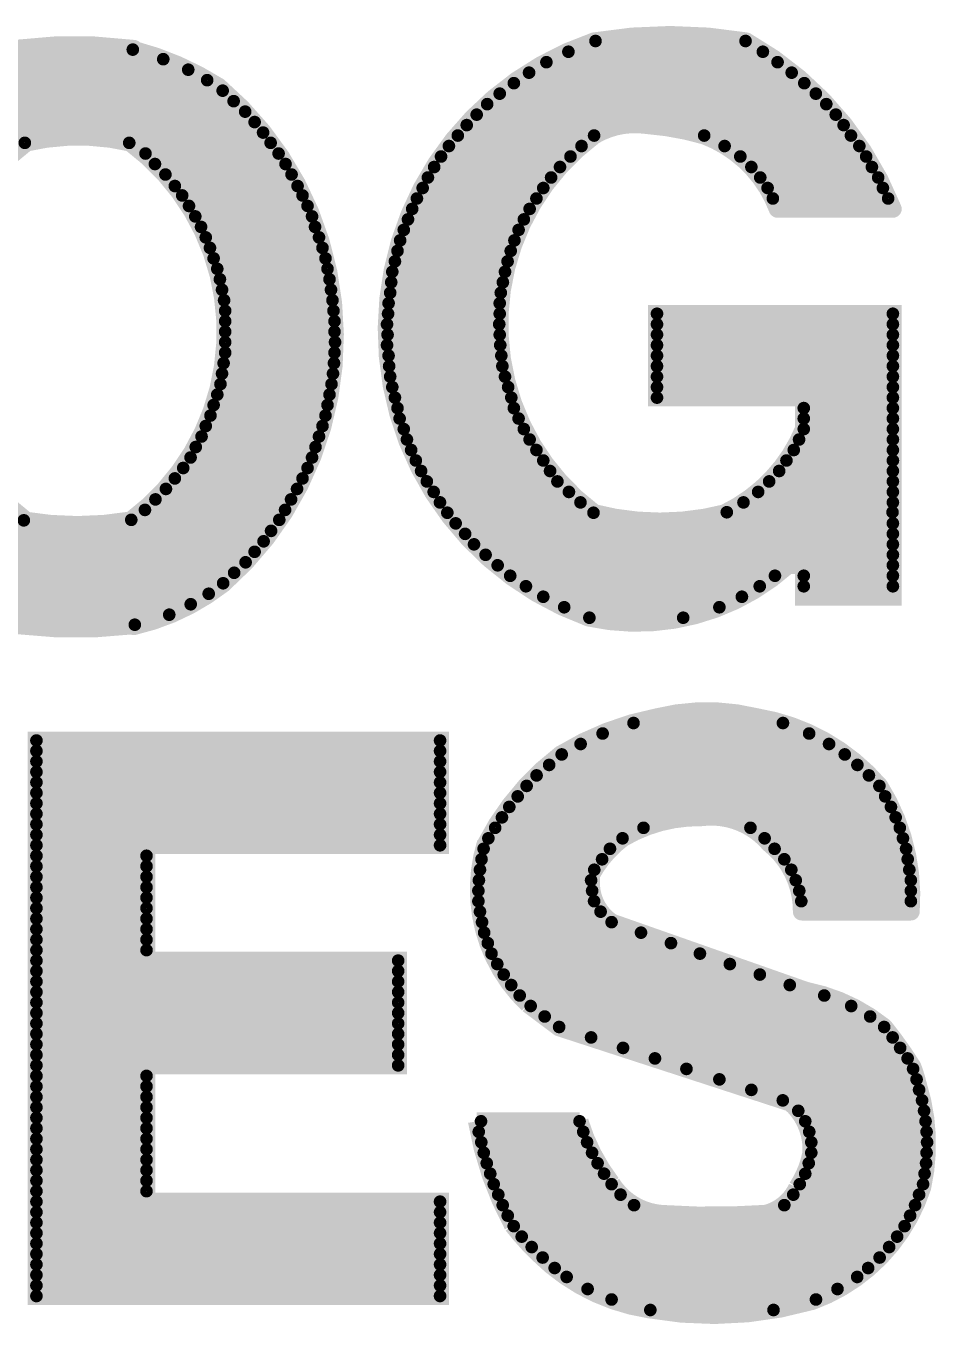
# Model space of a CAD drawing. Extents: x -3908 to 11948, y -2965 to 7442.
# Drawn here: x 3831.5 to 4011.1, y 4859.8 to 5116 of the extents above; entities that cross this region are included whole.
import ezdxf

# ---------------------------------------------------------------- set-up
doc = ezdxf.new("R2010")
doc.units = 0
doc.header["$MEASUREMENT"] = 0
doc.layers.get('0').update_dxf_attribs({"linetype": 'CONTINUOUS'})
doc.layers.add('2D_LINE_26', color=7, linetype='CONTINUOUS')

# ---------------------------------------------------------------- blocks, each defined once
blk = doc.blocks.new('SMOOTH_2$5')
at = {"const_width": 1.25}
blk.add_lwpolyline([(-0.62, 0, 1), (0.62, 0, 1)], format="xyb", close=True, dxfattribs=at)
blk = doc.blocks.new('SMOOTH_3$5')
at = {"const_width": 1.75}
blk.add_lwpolyline([(-0.87, 0, 1), (0.87, 0, 1)], format="xyb", close=True, dxfattribs=at)
blk = doc.blocks.new('DRAWING_89')
at = {"layer": '2D_LINE_26', "const_width": 3.5}
for points in [[(-58.88, 92.95, -0.084412), (-28.89, 92.95)], [(-173.15, 91.47, -0.064667), (-149.7, 91.47)], [(-149.7, -22.5, 0.110401), (-132.07, -14.12, 0.458892), (-132.95, 83.99, 0.078263), (-149.7, 91.27)], [(-59.92, -20.82, -0.710663), (-58.88, 92.95)], [(-28.89, 92.95, -0.172281), (0.07, 59.86), (-22.68, 59.86, 0.215294), (-37.16, 74.34, 0.051533), (-48.54, 76.4, 0.170933), (-58.88, 74.34)], [(-170.98, 72.86, 0.501309), (-170.98, -1.61)], [(-171.1, 72.9, -0.117031), (-150.2, 72.9)], [(-150.29, 72.86, -0.501309), (-150.29, -1.61)], [(-58.88, 74.34, 0.501309), (-58.88, -0.13)], [(-33.03, -0.13, 0.184888), (-17.51, 16.42), (-17.51, 22.62), (-46.47, 22.62), (-46.47, 39.17), (0.07, 39.17), (0.07, -16.68), (-17.51, -16.68), (-17.51, -10.47), (-20.62, -10.47, -0.24054), (-59.92, -20.82)], [(-171.4, -1.6, 0.085291), (-150.3, -1.6)], [(-59.1, -0.1, 0.129877), (-32.7, -0.1)], [(-173.04, -22.29, 0.060725), (-149.21, -22.29)], [(3.62, -78.83, 0.161069), (-2.59, -54.01, 0.176327), (-26.79, -40.43, 0.122785), (-46.44, -40.43, 0.090567), (-65.47, -47.8, 0.113494), (-80.37, -65.7)], [(-17.91, -78.83, 0.229949), (-24.31, -65.39, 0.255362), (-37.75, -60.22, 0.139206), (-53.27, -64.35, 0.105545), (-59.47, -71.59), (-59.47, -73.66, 0.236851), (-55.35, -80.97), (-17.08, -94.42, -0.121899), (-1.65, -101.59, -0.03099), (3.96, -109.47, -0.030553), (5, -112.87, -0.13254), (5.89, -133.23, -0.230868), (-15.84, -155.69, -0.115262), (-48.1, -157.33, -0.160622), (-70.11, -146.11, -0.03361), (-74.94, -140.69, -0.082654), (-82.02, -120.21), (-61.74, -120.18, 0.090567), (-55.43, -132.46, 0.238695), (-45.5, -138.46, 0.034484), (-25.02, -138.44, 0.227194), (-18.82, -133.27, 0.102017), (-16.03, -126.41, 0.228571), (-20.1, -116.56), (-65.78, -101.68), (-71.93, -97.07, -0.284857), (-80.26, -65.24)]]:
    blk.add_lwpolyline(points, format="xyb", dxfattribs=at)
at = {"layer": '2D_LINE_26'}
for points, const_width in [([(-149.9, 91.3), (-173.7, 91.3)], 2.5), ([(-58.6, 93), (-29, 93)], 2.5), ([(-180.83, 89.41), (-143.89, 89.41)], 2.5), ([(-68.29, 88.82), (-22.68, 88.82)], 2.5), ([(-63.95, 90.88), (-25.58, 90.88)], 2.5), ([(-185.75, 87.34), (-138.96, 87.34)], 2.5), ([(-71.71, 86.75), (-19.89, 86.75)], 2.5), ([(-189.69, 85.27), (-135.22, 85.27)], 2.5), ([(-74.71, 84.68), (-17.41, 84.68)], 2.5), ([(-194.32, 81.13), (-130, 81.13)], 2.5), ([(-192.15, 83.2), (-132.17, 83.2)], 2.5), ([(-77.5, 82.61), (-15.13, 82.61)], 2.5), ([(-196.19, 79.06), (-127.73, 79.06)], 2.5), ([(-82.05, 78.47), (-11.2, 78.47)], 2.5), ([(-79.98, 80.54), (-13.07, 80.54)], 2.5), ([(-197.77, 77), (-125.86, 77)], 2.5), ([(-84.01, 76.4), (-9.65, 76.4)], 2.5), ([(-199.34, 74.93), (-124.19, 74.93)], 2.5), ([(-85.77, 74.34), (-58.88, 74.34)], 2.5), ([(-37.16, 74.34), (-8.2, 74.34)], 2.5), ([(-200.82, 72.9), (-171.2, 72.9)], 2.5), ([(-122.7, 72.9), (-150.6, 72.9)], 2.5), ([(-147.39, 70.79), (-121.13, 70.79)], 2.5), ([(-87.53, 72.27), (-61.36, 72.27)], 2.5), ([(-33.13, 72.27), (-6.55, 72.27)], 2.5), ([(-145.53, 68.72), (-119.76, 68.72)], 2.5), ([(-90.43, 68.13), (-65.61, 68.13)], 2.5), ([(-89.08, 70.2), (-63.54, 70.2)], 2.5), ([(-30.03, 70.2), (-5.2, 70.2)], 2.5), ([(-27.85, 68.13), (-4.07, 68.13)], 2.5), ([(-143.46, 66.65), (-118.57, 66.65)], 2.5), ([(-91.67, 66.06), (-67.36, 66.06)], 2.5), ([(-26.1, 66.06), (-2.83, 66.06)], 2.5), ([(-141.6, 64.38), (-117.39, 64.38)], 2.5), ([(-92.7, 63.99), (-68.91, 63.99)], 2.5), ([(-24.65, 63.99), (-1.9, 63.99)], 2.5), ([(-140.15, 62.52), (-116.41, 62.52)], 2.5), ([(-138.81, 60.45), (-115.42, 60.45)], 2.5), ([(-93.84, 61.92), (-70.26, 61.92)], 2.5), ([(-23.61, 61.92), (-0.86, 61.92)], 2.5), ([(-21.65, 59.86), (0.07, 59.86)], 3.5), ([(-137.57, 58.38), (-114.53, 58.38)], 2.5), ([(-95.6, 57.79), (-72.74, 57.79)], 2.5), ([(-94.77, 59.86), (-71.6, 59.86)], 2.5), ([(-136.43, 56.31), (-113.94, 56.31)], 2.5), ([(-96.43, 55.72), (-73.78, 55.72)], 2.5), ([(-135.5, 54.24), (-113.16, 54.24)], 2.5), ([(-97.15, 53.65), (-74.6, 53.65)], 2.5), ([(-134.67, 52.17), (-112.47, 52.17)], 2.5), ([(-133.95, 50.1), (-111.88, 50.1)], 2.5), ([(-97.67, 51.58), (-75.33, 51.58)], 2.5), ([(-133.23, 48.04), (-111.48, 48.04)], 2.5), ([(-98.7, 47.45), (-76.46, 47.45)], 2.5), ([(-98.18, 49.51), (-75.95, 49.51)], 2.5), ([(-132.71, 45.97), (-111.09, 45.97)], 2.5), ([(-98.91, 45.38), (-76.88, 45.38)], 2.5), ([(-132.29, 43.9), (-110.79, 43.9)], 2.5), ([(-99.11, 43.31), (-77.29, 43.31)], 2.5), ([(-131.88, 41.83), (-110.5, 41.83)], 2.5), ([(-131.67, 39.76), (-110.3, 39.76)], 2.5), ([(-99.43, 41.24), (-77.5, 41.24)], 2.5), ([(-131.67, 37.69), (-110.1, 37.69)], 2.5), ([(-99.53, 39.17), (-77.5, 39.17)], 2.5), ([(-46.47, 39.17), (0.07, 39.17)], 2.5), ([(-131.67, 35.63), (-110.1, 35.63)], 2.5), ([(-99.74, 37.1), (-77.6, 37.1)], 2.5), ([(-99.63, 35.03), (-77.5, 35.03)], 2.5), ([(-46.47, 37.1), (0.07, 37.1)], 2.5), ([(-46.47, 35.03), (0.07, 35.03)], 2.5), ([(-131.67, 33.56), (-110, 33.56)], 2.5), ([(-99.74, 32.97), (-77.4, 32.97)], 2.5), ([(-46.47, 32.97), (0.07, 32.97)], 2.5), ([(-131.67, 31.49), (-110.1, 31.49)], 2.5), ([(-99.43, 30.9), (-77.19, 30.9)], 2.5), ([(-46.47, 30.9), (0.07, 30.9)], 2.5), ([(-132.29, 27.35), (-110.4, 27.35)], 2.5), ([(-131.98, 29.42), (-110.2, 29.42)], 2.5), ([(-99.32, 28.83), (-76.98, 28.83)], 2.5), ([(-46.47, 28.83), (0.07, 28.83)], 2.5), ([(-132.6, 25.28), (-110.69, 25.28)], 2.5), ([(-99.11, 26.76), (-76.46, 26.76)], 2.5), ([(-98.7, 24.69), (-75.84, 24.69)], 2.5), ([(-46.47, 26.76), (0.07, 26.76)], 2.5), ([(-46.47, 24.69), (0.07, 24.69)], 2.5), ([(-133.23, 23.21), (-111.09, 23.21)], 2.5), ([(-98.18, 22.62), (-75.22, 22.62)], 2.5), ([(-46.47, 22.62), (0.07, 22.62)], 2.5), ([(-133.95, 21.15), (-111.48, 21.15)], 2.5), ([(-97.67, 20.55), (-74.71, 20.55)], 2.5), ([(-17.51, 20.55), (0.07, 20.55)], 2.5), ([(-135.5, 17.01), (-112.47, 17.01)], 2.5), ([(-134.57, 19.08), (-111.88, 19.08)], 2.5), ([(-97.25, 18.49), (-73.78, 18.49)], 2.5), ([(-17.51, 18.49), (0.07, 18.49)], 2.5), ([(-136.33, 14.94), (-113.16, 14.94)], 2.5), ([(-96.43, 16.42), (-72.74, 16.42)], 2.5), ([(-95.81, 14.35), (-71.6, 14.35)], 2.5), ([(-18.44, 14.35), (0.07, 14.35)], 2.5), ([(-17.51, 16.42), (0.07, 16.42)], 2.5), ([(-137.47, 12.87), (-113.85, 12.87)], 2.5), ([(-94.98, 12.28), (-70.26, 12.28)], 2.5), ([(-19.48, 12.28), (0.07, 12.28)], 2.5), ([(-138.5, 10.8), (-114.53, 10.8)], 2.5), ([(-94.05, 10.21), (-68.91, 10.21)], 2.5), ([(-20.93, 10.21), (0.07, 10.21)], 2.5), ([(-141.6, 6.67), (-116.41, 6.67)], 2.5), ([(-139.95, 8.73), (-115.42, 8.73)], 2.5), ([(-93.01, 8.14), (-67.57, 8.14)], 2.5), ([(-22.37, 8.14), (0.07, 8.14)], 2.5), ([(-143.36, 4.6), (-117.49, 4.6)], 2.5), ([(-91.88, 6.08), (-66.12, 6.08)], 2.5), ([(-90.53, 4.01), (-63.85, 4.01)], 2.5), ([(-26.51, 4.01), (0.07, 4.01)], 2.5), ([(-24.34, 6.08), (0.07, 6.08)], 2.5), ([(-145.43, 2.53), (-118.67, 2.53)], 2.5), ([(-89.29, 1.94), (-61.57, 1.94)], 2.5), ([(-29.41, 1.94), (0.07, 1.94)], 2.5), ([(-147.5, 0.46), (-119.85, 0.46)], 2.5), ([(-87.84, -0.1), (-59, -0.1)], 2.5), ([(0, 0), (-32.7, 0)], 2.5), ([(-202.89, -1.6), (-171.4, -1.6)], 2.5), ([(-201.51, -3.68), (-122.61, -3.68)], 2.5), ([(-121, -1.5), (-150.2, -1.5)], 2.5), ([(-86.19, -2.2), (0.07, -2.2)], 2.5), ([(-200.13, -5.74), (-124.09, -5.74)], 2.5), ([(-84.33, -4.27), (0.07, -4.27)], 2.5), ([(-82.57, -6.34), (0.07, -6.34)], 2.5), ([(-198.75, -7.81), (-125.86, -7.81)], 2.5), ([(-80.29, -8.4), (0.07, -8.4)], 2.5), ([(-196.88, -9.88), (-127.64, -9.88)], 2.5), ([(-77.91, -10.47), (0.07, -10.47)], 2.5), ([(-195.4, -11.95), (-129.9, -11.95)], 2.5), ([(-192.55, -14.02), (-132.07, -14.02)], 2.5), ([(-75.43, -12.54), (-23.2, -12.54)], 2.5), ([(-17.51, -12.54), (0.07, -12.54)], 2.5), ([(-189.59, -16.09), (-134.92, -16.09)], 2.5), ([(-72.33, -14.61), (-26.2, -14.61)], 2.5), ([(-17.51, -14.61), (0.07, -14.61)], 2.5), ([(-185.65, -18.16), (-138.47, -18.16)], 2.5), ([(-68.91, -16.68), (-29.72, -16.68)], 2.5), ([(-64.78, -18.75), (-34.16, -18.75)], 2.5), ([(-180.83, -20.22), (-142.71, -20.22)], 2.5), ([(-59.81, -20.82), (-41.3, -20.82)], 2.5), ([(-173.2, -22.2), (-149.5, -22.2)], 2.5), ([(-42.2, -39.7), (-30.7, -39.7)], 3.5), ([(-51.1, -41.6), (-21.62, -41.6)], 2.5), ([(-57.2, -43.67), (-16.45, -43.67)], 2.5), ([(-168.91, -45.05), (-89.27, -45.05)], 2.5), ([(-168.91, -47.11), (-89.27, -47.11)], 2.5), ([(-61.54, -45.74), (-12.52, -45.74)], 2.5), ([(-168.91, -49.18), (-89.27, -49.18)], 2.5), ([(-67.75, -49.87), (-6.93, -49.87)], 2.5), ([(-65.27, -47.8), (-9.42, -47.8)], 2.5), ([(-168.91, -51.25), (-89.27, -51.25)], 2.5), ([(-70.23, -51.94), (-4.66, -51.94)], 2.5), ([(-168.91, -53.32), (-89.27, -53.32)], 2.5), ([(-72.19, -54.01), (-2.59, -54.01)], 2.5), ([(-168.91, -55.39), (-89.27, -55.39)], 2.5), ([(-168.91, -57.46), (-89.27, -57.46)], 2.5), ([(-73.95, -56.08), (-1.45, -56.08)], 2.5), ([(-168.91, -59.53), (-89.27, -59.53)], 2.5), ([(-75.61, -58.15), (-0.31, -58.15)], 2.5), ([(-168.91, -61.59), (-89.27, -61.59)], 2.5), ([(-78.4, -62.28), (-49.13, -62.28)], 2.5), ([(-77.06, -60.22), (0.62, -60.22)], 2.5), ([(-28.03, -62.28), (1.44, -62.28)], 2.5), ([(-168.91, -63.66), (-89.27, -63.66)], 2.5), ([(-79.74, -64.35), (-53.27, -64.35)], 2.5), ([(-25.24, -64.35), (2.06, -64.35)], 2.5), ([(-168.91, -65.73), (-89.27, -65.73)], 2.5), ([(-168.91, -67.8), (-147.19, -67.8)], 2.5), ([(-80.68, -66.42), (-55.75, -66.42)], 2.5), ([(-23.27, -66.42), (2.68, -66.42)], 2.5), ([(-168.91, -69.87), (-147.19, -69.87)], 2.5), ([(-81.09, -68.49), (-57.3, -68.49)], 2.5), ([(-21.35, -68.49), (3, -68.49)], 2.5), ([(-168.91, -71.94), (-147.19, -71.94)], 2.5), ([(-81.61, -72.63), (-59.47, -72.63)], 2.5), ([(-81.4, -70.56), (-58.85, -70.56)], 2.5), ([(-19.97, -70.56), (3.31, -70.56)], 2.5), ([(-19.09, -72.63), (3.62, -72.63)], 2.5), ([(-168.91, -74.01), (-147.19, -74.01)], 2.5), ([(-81.71, -74.7), (-59.27, -74.7)], 2.5), ([(-18.4, -74.7), (3.62, -74.7)], 2.5), ([(-168.91, -76.07), (-147.19, -76.07)], 2.5), ([(-81.71, -76.76), (-58.88, -76.76)], 2.5), ([(-18, -76.76), (3.62, -76.76)], 2.5), ([(-168.91, -78.14), (-147.19, -78.14)], 2.5), ([(-168.91, -80.21), (-147.19, -80.21)], 2.5), ([(-81.4, -78.83), (-57.6, -78.83)], 2.5), ([(-17.81, -78.83), (3.62, -78.83)], 3.5), ([(-168.91, -82.28), (-147.19, -82.28)], 2.5), ([(-80.99, -80.9), (-55.43, -80.9)], 2.5), ([(-80.57, -82.97), (-49.62, -82.97)], 2.5), ([(-168.91, -84.35), (-147.19, -84.35)], 2.5), ([(-79.85, -85.04), (-43.71, -85.04)], 2.5), ([(-168.91, -86.42), (-147.19, -86.42)], 2.5), ([(-79.12, -87.11), (-38, -87.11)], 2.5), ([(-168.91, -88.49), (-97.54, -88.49)], 2.5), ([(-168.91, -90.55), (-97.54, -90.55)], 2.5), ([(-77.99, -89.17), (-32.09, -89.17)], 2.5), ([(-168.91, -92.62), (-97.54, -92.62)], 2.5), ([(-76.71, -91.24), (-26.18, -91.24)], 2.5), ([(-75.23, -93.31), (-20.27, -93.31)], 2.5), ([(-168.91, -94.69), (-97.54, -94.69)], 2.5), ([(-73.56, -95.38), (-13.47, -95.38)], 2.5), ([(-168.91, -96.76), (-97.54, -96.76)], 2.5), ([(-71.39, -97.45), (-8.15, -97.45)], 2.5), ([(-168.91, -98.83), (-97.54, -98.83)], 2.5), ([(-168.91, -100.9), (-97.54, -100.9)], 2.5), ([(-68.63, -99.52), (-4.41, -99.52)], 2.5), ([(-168.91, -102.96), (-97.54, -102.96)], 2.5), ([(-65.78, -101.59), (-1.65, -101.59)], 2.5), ([(-59.47, -103.65), (0.02, -103.65)], 2.5), ([(-168.91, -105.03), (-97.54, -105.03)], 2.5), ([(-53.17, -105.72), (1.5, -105.72)], 2.5), ([(-168.91, -107.1), (-97.54, -107.1)], 2.5), ([(-46.87, -107.79), (2.98, -107.79)], 2.5), ([(-168.91, -109.17), (-97.54, -109.17)], 2.5), ([(-168.91, -111.24), (-147.19, -111.24)], 2.5), ([(-40.66, -109.86), (4.06, -109.86)], 2.5), ([(-168.91, -113.31), (-147.19, -113.31)], 2.5), ([(-34.16, -111.93), (4.75, -111.93)], 2.5), ([(-168.91, -115.38), (-147.19, -115.38)], 2.5), ([(-27.85, -114), (5.24, -114)], 2.5), ([(-21.65, -116.07), (5.83, -116.07)], 2.5), ([(-168.91, -117.44), (-147.19, -117.44)], 2.5), ([(-18.6, -118.13), (6.23, -118.13)], 2.5), ([(-168.91, -119.51), (-147.19, -119.51)], 2.5), ([(-168.91, -121.58), (-147.19, -121.58)], 2.5), ([(-81.19, -120.2), (-61.75, -120.2)], 2.5), ([(-17.22, -120.2), (6.52, -120.2)], 2.5), ([(-168.91, -123.65), (-147.19, -123.65)], 2.5), ([(-81.64, -122.27), (-61.02, -122.27)], 2.5), ([(-16.43, -122.27), (6.72, -122.27)], 2.5), ([(-168.91, -125.72), (-147.19, -125.72)], 2.5), ([(-81.14, -124.34), (-60.26, -124.34)], 2.5), ([(-80.65, -126.41), (-59.28, -126.41)], 2.5), ([(-16.03, -124.34), (6.82, -124.34)], 2.5), ([(-16.03, -126.41), (6.72, -126.41)], 2.5), ([(-168.91, -127.79), (-147.19, -127.79)], 2.5), ([(-80.06, -128.48), (-58.19, -128.48)], 2.5), ([(-16.53, -128.48), (6.62, -128.48)], 2.5), ([(-168.91, -129.86), (-147.19, -129.86)], 2.5), ([(-79.37, -130.54), (-56.91, -130.54)], 2.5), ([(-17.22, -130.54), (6.32, -130.54)], 2.5), ([(-168.91, -131.92), (-147.19, -131.92)], 2.5), ([(-168.91, -133.99), (-147.19, -133.99)], 2.5), ([(-78.68, -132.61), (-55.43, -132.61)], 2.5), ([(-18.3, -132.61), (6.03, -132.61)], 2.5), ([(-168.91, -136.06), (-89.27, -136.06)], 2.5), ([(-77.79, -134.68), (-53.66, -134.68)], 2.5), ([(-76.91, -136.75), (-51, -136.75)], 2.5), ([(-21.35, -136.75), (4.45, -136.75)], 2.5), ([(-19.58, -134.68), (5.24, -134.68)], 2.5), ([(-168.91, -138.13), (-89.27, -138.13)], 2.5), ([(-75.92, -138.82), (3.47, -138.82)], 2.5), ([(-168.91, -140.2), (-89.27, -140.2)], 2.5), ([(-74.74, -140.89), (2.38, -140.89)], 2.5), ([(-168.91, -142.27), (-89.27, -142.27)], 2.5), ([(-168.91, -144.33), (-89.27, -144.33)], 2.5), ([(-73.16, -142.96), (0.91, -142.96)], 2.5), ([(-168.91, -146.4), (-89.27, -146.4)], 2.5), ([(-71.19, -145.02), (-0.67, -145.02)], 2.5), ([(-69.03, -147.09), (-2.54, -147.09)], 2.5), ([(-168.91, -148.47), (-89.27, -148.47)], 2.5), ([(-66.66, -149.16), (-4.81, -149.16)], 2.5), ([(-168.91, -150.54), (-89.27, -150.54)], 2.5), ([(-64.3, -150.92), (-6.97, -150.92)], 2.5), ([(-168.91, -152.61), (-89.27, -152.61)], 2.5), ([(-168.91, -154.68), (-89.27, -154.68)], 2.5), ([(-60.16, -153.3), (-10.86, -153.3)], 2.5), ([(-55.43, -155.37), (-15.1, -155.37)], 2.5), ([(-47.79, -157.44), (-23.48, -157.44)], 2.5)]:
    blk.add_lwpolyline(points, dxfattribs=dict(at, const_width=const_width))
at = {"layer": '2D_LINE_26', "const_width": 3.5}
blk.add_lwpolyline([(-168.91, -45.05), (-89.27, -45.05), (-89.27, -65.73), (-147.19, -65.73), (-147.19, -88.49), (-97.54, -88.49), (-97.54, -109.17), (-147.19, -109.17), (-147.19, -136.06), (-89.27, -136.06), (-89.27, -154.68), (-168.91, -154.68)], close=True, dxfattribs=at)
at = {"layer": '2D_LINE_26'}
for name, p in [('SMOOTH_3$5', (-149.7, 91.47)), ('SMOOTH_3$5', (-149.7, 91.27)), ('SMOOTH_2$5', (-149.9, 91.3)), ('SMOOTH_3$5', (-58.88, 92.95)), ('SMOOTH_3$5', (-58.88, 92.95)), ('SMOOTH_2$5', (-58.6, 93)), ('SMOOTH_3$5', (-28.89, 92.95)), ('SMOOTH_3$5', (-28.89, 92.95)), ('SMOOTH_2$5', (-29, 93)), ('SMOOTH_2$5', (-143.89, 89.41)), ('SMOOTH_2$5', (-68.29, 88.82)), ('SMOOTH_2$5', (-63.95, 90.88)), ('SMOOTH_2$5', (-25.58, 90.88)), ('SMOOTH_2$5', (-22.68, 88.82)), ('SMOOTH_2$5', (-138.96, 87.34)), ('SMOOTH_2$5', (-71.71, 86.75)), ('SMOOTH_2$5', (-19.89, 86.75)), ('SMOOTH_2$5', (-135.22, 85.27)), ('SMOOTH_3$5', (-132.95, 83.99)), ('SMOOTH_2$5', (-74.71, 84.68)), ('SMOOTH_2$5', (-17.41, 84.68)), ('SMOOTH_2$5', (-132.17, 83.2)), ('SMOOTH_2$5', (-130, 81.13)), ('SMOOTH_2$5', (-77.5, 82.61)), ('SMOOTH_2$5', (-15.13, 82.61)), ('SMOOTH_2$5', (-127.73, 79.06)), ('SMOOTH_2$5', (-82.05, 78.47)), ('SMOOTH_2$5', (-79.98, 80.54)), ('SMOOTH_2$5', (-13.07, 80.54)), ('SMOOTH_2$5', (-11.2, 78.47)), ('SMOOTH_2$5', (-125.86, 77)), ('SMOOTH_2$5', (-84.01, 76.4)), ('SMOOTH_3$5', (-48.54, 76.4)), ('SMOOTH_2$5', (-9.65, 76.4)), ('SMOOTH_3$5', (-171.1, 72.9)), ('SMOOTH_3$5', (-170.98, 72.86)), ('SMOOTH_3$5', (-150.29, 72.86)), ('SMOOTH_3$5', (-150.2, 72.9)), ('SMOOTH_2$5', (-124.19, 74.93)), ('SMOOTH_2$5', (-85.77, 74.34)), ('SMOOTH_3$5', (-58.88, 74.34)), ('SMOOTH_3$5', (-58.88, 74.34)), ('SMOOTH_2$5', (-58.88, 74.34)), ('SMOOTH_3$5', (-37.16, 74.34)), ('SMOOTH_2$5', (-37.16, 74.34)), ('SMOOTH_2$5', (-8.2, 74.34)), ('SMOOTH_2$5', (-171.2, 72.9)), ('SMOOTH_2$5', (-150.6, 72.9)), ('SMOOTH_2$5', (-147.39, 70.79)), ('SMOOTH_2$5', (-122.7, 72.9)), ('SMOOTH_2$5', (-121.13, 70.79)), ('SMOOTH_2$5', (-87.53, 72.27)), ('SMOOTH_2$5', (-61.36, 72.27)), ('SMOOTH_2$5', (-33.13, 72.27)), ('SMOOTH_2$5', (-6.55, 72.27)), ('SMOOTH_2$5', (-145.53, 68.72)), ('SMOOTH_2$5', (-119.76, 68.72)), ('SMOOTH_2$5', (-90.43, 68.13)), ('SMOOTH_2$5', (-89.08, 70.2)), ('SMOOTH_2$5', (-65.61, 68.13)), ('SMOOTH_2$5', (-63.54, 70.2)), ('SMOOTH_2$5', (-30.03, 70.2)), ('SMOOTH_2$5', (-27.85, 68.13)), ('SMOOTH_2$5', (-5.2, 70.2)), ('SMOOTH_2$5', (-4.07, 68.13)), ('SMOOTH_2$5', (-143.46, 66.65)), ('SMOOTH_2$5', (-118.57, 66.65)), ('SMOOTH_2$5', (-91.67, 66.06)), ('SMOOTH_2$5', (-67.36, 66.06)), ('SMOOTH_2$5', (-26.1, 66.06)), ('SMOOTH_2$5', (-2.83, 66.06)), ('SMOOTH_2$5', (-141.6, 64.38)), ('SMOOTH_2$5', (-117.39, 64.38)), ('SMOOTH_2$5', (-92.7, 63.99)), ('SMOOTH_2$5', (-68.91, 63.99)), ('SMOOTH_2$5', (-24.65, 63.99)), ('SMOOTH_2$5', (-1.9, 63.99)), ('SMOOTH_2$5', (-140.15, 62.52)), ('SMOOTH_2$5', (-138.81, 60.45)), ('SMOOTH_2$5', (-116.41, 62.52)), ('SMOOTH_2$5', (-115.42, 60.45)), ('SMOOTH_2$5', (-93.84, 61.92)), ('SMOOTH_2$5', (-70.26, 61.92)), ('SMOOTH_2$5', (-23.61, 61.92)), ('SMOOTH_3$5', (-22.68, 59.86)), ('SMOOTH_3$5', (-21.65, 59.86)), ('SMOOTH_2$5', (-0.86, 61.92)), ('SMOOTH_3$5', (0.07, 59.86)), ('SMOOTH_3$5', (0.07, 59.86)), ('SMOOTH_2$5', (-137.57, 58.38)), ('SMOOTH_2$5', (-114.53, 58.38)), ('SMOOTH_2$5', (-95.6, 57.79)), ('SMOOTH_2$5', (-94.77, 59.86)), ('SMOOTH_2$5', (-72.74, 57.79)), ('SMOOTH_2$5', (-71.6, 59.86)), ('SMOOTH_2$5', (-136.43, 56.31)), ('SMOOTH_2$5', (-113.94, 56.31)), ('SMOOTH_2$5', (-96.43, 55.72)), ('SMOOTH_2$5', (-73.78, 55.72)), ('SMOOTH_2$5', (-135.5, 54.24)), ('SMOOTH_2$5', (-113.16, 54.24)), ('SMOOTH_2$5', (-97.15, 53.65)), ('SMOOTH_2$5', (-74.6, 53.65)), ('SMOOTH_2$5', (-134.67, 52.17)), ('SMOOTH_2$5', (-133.95, 50.1)), ('SMOOTH_2$5', (-112.47, 52.17)), ('SMOOTH_2$5', (-111.88, 50.1)), ('SMOOTH_2$5', (-97.67, 51.58)), ('SMOOTH_2$5', (-75.33, 51.58)), ('SMOOTH_2$5', (-133.23, 48.04)), ('SMOOTH_2$5', (-111.48, 48.04)), ('SMOOTH_2$5', (-98.7, 47.45)), ('SMOOTH_2$5', (-98.18, 49.51)), ('SMOOTH_2$5', (-76.46, 47.45)), ('SMOOTH_2$5', (-75.95, 49.51)), ('SMOOTH_2$5', (-132.71, 45.97)), ('SMOOTH_2$5', (-111.09, 45.97)), ('SMOOTH_2$5', (-98.91, 45.38)), ('SMOOTH_2$5', (-76.88, 45.38)), ('SMOOTH_2$5', (-132.29, 43.9)), ('SMOOTH_2$5', (-110.79, 43.9)), ('SMOOTH_2$5', (-99.11, 43.31)), ('SMOOTH_2$5', (-77.29, 43.31)), ('SMOOTH_2$5', (-131.88, 41.83)), ('SMOOTH_2$5', (-131.67, 39.76)), ('SMOOTH_2$5', (-110.5, 41.83)), ('SMOOTH_2$5', (-110.3, 39.76)), ('SMOOTH_2$5', (-99.43, 41.24)), ('SMOOTH_2$5', (-77.5, 41.24)), ('SMOOTH_2$5', (-131.67, 37.69)), ('SMOOTH_2$5', (-110.1, 37.69)), ('SMOOTH_2$5', (-99.53, 39.17)), ('SMOOTH_2$5', (-77.5, 39.17)), ('SMOOTH_3$5', (-46.47, 39.17)), ('SMOOTH_2$5', (-46.47, 39.17)), ('SMOOTH_3$5', (0.07, 39.17)), ('SMOOTH_2$5', (0.07, 39.17)), ('SMOOTH_2$5', (-131.67, 35.63)), ('SMOOTH_2$5', (-110.1, 35.63)), ('SMOOTH_2$5', (-99.74, 37.1)), ('SMOOTH_2$5', (-99.63, 35.03)), ('SMOOTH_2$5', (-77.6, 37.1)), ('SMOOTH_2$5', (-77.5, 35.03)), ('SMOOTH_2$5', (-46.47, 37.1)), ('SMOOTH_2$5', (-46.47, 35.03)), ('SMOOTH_2$5', (0.07, 37.1)), ('SMOOTH_2$5', (0.07, 35.03)), ('SMOOTH_2$5', (-131.67, 33.56)), ('SMOOTH_2$5', (-110, 33.56)), ('SMOOTH_2$5', (-99.74, 32.97)), ('SMOOTH_2$5', (-77.4, 32.97)), ('SMOOTH_2$5', (-46.47, 32.97)), ('SMOOTH_2$5', (0.07, 32.97)), ('SMOOTH_2$5', (-131.67, 31.49)), ('SMOOTH_2$5', (-110.1, 31.49)), ('SMOOTH_2$5', (-99.43, 30.9)), ('SMOOTH_2$5', (-77.19, 30.9)), ('SMOOTH_2$5', (-46.47, 30.9)), ('SMOOTH_2$5', (0.07, 30.9)), ('SMOOTH_2$5', (-132.29, 27.35)), ('SMOOTH_2$5', (-131.98, 29.42)), ('SMOOTH_2$5', (-110.4, 27.35)), ('SMOOTH_2$5', (-110.2, 29.42)), ('SMOOTH_2$5', (-99.32, 28.83)), ('SMOOTH_2$5', (-76.98, 28.83)), ('SMOOTH_2$5', (-46.47, 28.83)), ('SMOOTH_2$5', (0.07, 28.83)), ('SMOOTH_2$5', (-132.6, 25.28)), ('SMOOTH_2$5', (-110.69, 25.28)), ('SMOOTH_2$5', (-99.11, 26.76)), ('SMOOTH_2$5', (-98.7, 24.69)), ('SMOOTH_2$5', (-76.46, 26.76)), ('SMOOTH_2$5', (-75.84, 24.69)), ('SMOOTH_2$5', (-46.47, 26.76)), ('SMOOTH_2$5', (-46.47, 24.69)), ('SMOOTH_2$5', (0.07, 26.76)), ('SMOOTH_2$5', (0.07, 24.69)), ('SMOOTH_2$5', (-133.23, 23.21)), ('SMOOTH_2$5', (-111.09, 23.21)), ('SMOOTH_2$5', (-98.18, 22.62)), ('SMOOTH_2$5', (-75.22, 22.62)), ('SMOOTH_3$5', (-46.47, 22.62)), ('SMOOTH_2$5', (-46.47, 22.62)), ('SMOOTH_3$5', (-17.51, 22.62)), ('SMOOTH_2$5', (0.07, 22.62)), ('SMOOTH_2$5', (-133.95, 21.15)), ('SMOOTH_2$5', (-111.48, 21.15)), ('SMOOTH_2$5', (-97.67, 20.55)), ('SMOOTH_2$5', (-74.71, 20.55)), ('SMOOTH_2$5', (-17.51, 20.55)), ('SMOOTH_2$5', (0.07, 20.55)), ('SMOOTH_2$5', (-135.5, 17.01)), ('SMOOTH_2$5', (-134.57, 19.08)), ('SMOOTH_2$5', (-112.47, 17.01)), ('SMOOTH_2$5', (-111.88, 19.08)), ('SMOOTH_2$5', (-97.25, 18.49)), ('SMOOTH_2$5', (-73.78, 18.49)), ('SMOOTH_3$5', (-17.51, 16.42)), ('SMOOTH_2$5', (-17.51, 18.49)), ('SMOOTH_2$5', (0.07, 18.49)), ('SMOOTH_2$5', (-136.33, 14.94)), ('SMOOTH_2$5', (-113.16, 14.94)), ('SMOOTH_2$5', (-96.43, 16.42)), ('SMOOTH_2$5', (-95.81, 14.35)), ('SMOOTH_2$5', (-72.74, 16.42)), ('SMOOTH_2$5', (-71.6, 14.35)), ('SMOOTH_2$5', (-18.44, 14.35)), ('SMOOTH_2$5', (-17.51, 16.42)), ('SMOOTH_2$5', (0.07, 16.42)), ('SMOOTH_2$5', (0.07, 14.35)), ('SMOOTH_2$5', (-137.47, 12.87)), ('SMOOTH_2$5', (-113.85, 12.87)), ('SMOOTH_2$5', (-94.98, 12.28)), ('SMOOTH_2$5', (-70.26, 12.28)), ('SMOOTH_2$5', (-19.48, 12.28)), ('SMOOTH_2$5', (0.07, 12.28)), ('SMOOTH_2$5', (-138.5, 10.8)), ('SMOOTH_2$5', (-114.53, 10.8)), ('SMOOTH_2$5', (-94.05, 10.21)), ('SMOOTH_2$5', (-68.91, 10.21)), ('SMOOTH_2$5', (-20.93, 10.21)), ('SMOOTH_2$5', (0.07, 10.21)), ('SMOOTH_2$5', (-141.6, 6.67)), ('SMOOTH_2$5', (-139.95, 8.73)), ('SMOOTH_2$5', (-116.41, 6.67)), ('SMOOTH_2$5', (-115.42, 8.73)), ('SMOOTH_2$5', (-93.01, 8.14)), ('SMOOTH_2$5', (-67.57, 8.14)), ('SMOOTH_2$5', (-22.37, 8.14)), ('SMOOTH_2$5', (0.07, 8.14)), ('SMOOTH_2$5', (-143.36, 4.6)), ('SMOOTH_2$5', (-117.49, 4.6)), ('SMOOTH_2$5', (-91.88, 6.08)), ('SMOOTH_2$5', (-90.53, 4.01)), ('SMOOTH_2$5', (-66.12, 6.08)), ('SMOOTH_2$5', (-63.85, 4.01)), ('SMOOTH_2$5', (-26.51, 4.01)), ('SMOOTH_2$5', (-24.34, 6.08)), ('SMOOTH_2$5', (0.07, 6.08)), ('SMOOTH_2$5', (0.07, 4.01)), ('SMOOTH_2$5', (-145.43, 2.53)), ('SMOOTH_2$5', (-118.67, 2.53)), ('SMOOTH_2$5', (-89.29, 1.94)), ('SMOOTH_2$5', (-61.57, 1.94)), ('SMOOTH_2$5', (-29.41, 1.94)), ('SMOOTH_2$5', (0.07, 1.94)), ('SMOOTH_3$5', (-171.4, -1.6)), ('SMOOTH_3$5', (-170.98, -1.61)), ('SMOOTH_3$5', (-150.3, -1.6)), ('SMOOTH_3$5', (-150.29, -1.61)), ('SMOOTH_2$5', (-147.5, 0.46)), ('SMOOTH_2$5', (-119.85, 0.46)), ('SMOOTH_2$5', (-87.84, -0.1)), ('SMOOTH_3$5', (-59.1, -0.1)), ('SMOOTH_3$5', (-58.88, -0.13)), ('SMOOTH_2$5', (-59, -0.1)), ('SMOOTH_3$5', (-33.03, -0.13)), ('SMOOTH_3$5', (-32.7, -0.1)), ('SMOOTH_2$5', (-32.7, 0)), ('SMOOTH_2$5', (0, 0)), ('SMOOTH_2$5', (-171.4, -1.6)), ('SMOOTH_2$5', (-150.2, -1.5)), ('SMOOTH_2$5', (-122.61, -3.68)), ('SMOOTH_2$5', (-121, -1.5)), ('SMOOTH_2$5', (-86.19, -2.2)), ('SMOOTH_2$5', (0.07, -2.2)), ('SMOOTH_2$5', (-124.09, -5.74)), ('SMOOTH_2$5', (-84.33, -4.27)), ('SMOOTH_2$5', (-82.57, -6.34)), ('SMOOTH_2$5', (0.07, -4.27)), ('SMOOTH_2$5', (0.07, -6.34)), ('SMOOTH_2$5', (-125.86, -7.81)), ('SMOOTH_2$5', (-80.29, -8.4)), ('SMOOTH_2$5', (0.07, -8.4)), ('SMOOTH_2$5', (-127.64, -9.88)), ('SMOOTH_2$5', (-77.91, -10.47)), ('SMOOTH_3$5', (-20.62, -10.47)), ('SMOOTH_3$5', (-17.51, -10.47)), ('SMOOTH_2$5', (0.07, -10.47)), ('SMOOTH_3$5', (-132.07, -14.12)), ('SMOOTH_2$5', (-132.07, -14.02)), ('SMOOTH_2$5', (-129.9, -11.95)), ('SMOOTH_2$5', (-75.43, -12.54)), ('SMOOTH_2$5', (-23.2, -12.54)), ('SMOOTH_2$5', (-17.51, -12.54)), ('SMOOTH_2$5', (0.07, -12.54)), ('SMOOTH_2$5', (-134.92, -16.09)), ('SMOOTH_2$5', (-72.33, -14.61)), ('SMOOTH_2$5', (-26.2, -14.61)), ('SMOOTH_3$5', (-17.51, -16.68)), ('SMOOTH_2$5', (-17.51, -14.61)), ('SMOOTH_3$5', (0.07, -16.68)), ('SMOOTH_2$5', (0.07, -14.61)), ('SMOOTH_2$5', (-138.47, -18.16)), ('SMOOTH_2$5', (-68.91, -16.68)), ('SMOOTH_2$5', (-64.78, -18.75)), ('SMOOTH_2$5', (-34.16, -18.75)), ('SMOOTH_2$5', (-29.72, -16.68)), ('SMOOTH_2$5', (-142.71, -20.22)), ('SMOOTH_3$5', (-59.92, -20.82)), ('SMOOTH_3$5', (-59.92, -20.82)), ('SMOOTH_2$5', (-59.81, -20.82)), ('SMOOTH_2$5', (-41.3, -20.82)), ('SMOOTH_3$5', (-149.7, -22.5)), ('SMOOTH_3$5', (-149.21, -22.29)), ('SMOOTH_2$5', (-149.5, -22.2)), ('SMOOTH_3$5', (-42.2, -39.7)), ('SMOOTH_3$5', (-30.7, -39.7)), ('SMOOTH_2$5', (-51.1, -41.6)), ('SMOOTH_3$5', (-46.44, -40.43)), ('SMOOTH_3$5', (-26.79, -40.43)), ('SMOOTH_2$5', (-21.62, -41.6)), ('SMOOTH_3$5', (-168.91, -45.05)), ('SMOOTH_3$5', (-89.27, -45.05)), ('SMOOTH_2$5', (-57.2, -43.67)), ('SMOOTH_2$5', (-16.45, -43.67)), ('SMOOTH_2$5', (-168.91, -45.05)), ('SMOOTH_2$5', (-168.91, -47.11)), ('SMOOTH_2$5', (-89.27, -45.05)), ('SMOOTH_2$5', (-89.27, -47.11)), ('SMOOTH_3$5', (-65.47, -47.8)), ('SMOOTH_2$5', (-61.54, -45.74)), ('SMOOTH_2$5', (-12.52, -45.74)), ('SMOOTH_2$5', (-168.91, -49.18)), ('SMOOTH_2$5', (-89.27, -49.18)), ('SMOOTH_2$5', (-67.75, -49.87)), ('SMOOTH_2$5', (-65.27, -47.8)), ('SMOOTH_2$5', (-9.42, -47.8)), ('SMOOTH_2$5', (-6.93, -49.87)), ('SMOOTH_2$5', (-168.91, -51.25)), ('SMOOTH_2$5', (-89.27, -51.25)), ('SMOOTH_2$5', (-70.23, -51.94)), ('SMOOTH_2$5', (-4.66, -51.94)), ('SMOOTH_2$5', (-168.91, -53.32)), ('SMOOTH_2$5', (-89.27, -53.32)), ('SMOOTH_2$5', (-72.19, -54.01)), ('SMOOTH_3$5', (-2.59, -54.01)), ('SMOOTH_2$5', (-2.59, -54.01)), ('SMOOTH_2$5', (-168.91, -55.39)), ('SMOOTH_2$5', (-168.91, -57.46)), ('SMOOTH_2$5', (-89.27, -55.39)), ('SMOOTH_2$5', (-89.27, -57.46)), ('SMOOTH_2$5', (-73.95, -56.08)), ('SMOOTH_2$5', (-1.45, -56.08)), ('SMOOTH_2$5', (-168.91, -59.53)), ('SMOOTH_2$5', (-89.27, -59.53)), ('SMOOTH_2$5', (-75.61, -58.15)), ('SMOOTH_3$5', (-37.75, -60.22)), ('SMOOTH_2$5', (-0.31, -58.15)), ('SMOOTH_2$5', (-168.91, -61.59)), ('SMOOTH_2$5', (-89.27, -61.59)), ('SMOOTH_2$5', (-78.4, -62.28)), ('SMOOTH_2$5', (-77.06, -60.22)), ('SMOOTH_2$5', (-49.13, -62.28)), ('SMOOTH_2$5', (-28.03, -62.28)), ('SMOOTH_2$5', (0.62, -60.22)), ('SMOOTH_2$5', (1.44, -62.28)), ('SMOOTH_2$5', (-168.91, -63.66)), ('SMOOTH_3$5', (-147.19, -65.73)), ('SMOOTH_3$5', (-89.27, -65.73)), ('SMOOTH_2$5', (-89.27, -63.66)), ('SMOOTH_3$5', (-80.37, -65.7)), ('SMOOTH_2$5', (-79.74, -64.35)), ('SMOOTH_3$5', (-53.27, -64.35)), ('SMOOTH_2$5', (-53.27, -64.35)), ('SMOOTH_2$5', (-25.24, -64.35)), ('SMOOTH_3$5', (-24.31, -65.39)), ('SMOOTH_2$5', (2.06, -64.35)), ('SMOOTH_2$5', (-168.91, -65.73)), ('SMOOTH_2$5', (-168.91, -67.8)), ('SMOOTH_2$5', (-147.19, -67.8)), ('SMOOTH_2$5', (-89.27, -65.73)), ('SMOOTH_2$5', (-80.68, -66.42)), ('SMOOTH_2$5', (-55.75, -66.42)), ('SMOOTH_2$5', (-23.27, -66.42)), ('SMOOTH_2$5', (2.68, -66.42)), ('SMOOTH_2$5', (-168.91, -69.87)), ('SMOOTH_2$5', (-147.19, -69.87)), ('SMOOTH_2$5', (-81.09, -68.49)), ('SMOOTH_2$5', (-57.3, -68.49)), ('SMOOTH_2$5', (-21.35, -68.49)), ('SMOOTH_2$5', (3, -68.49)), ('SMOOTH_2$5', (-168.91, -71.94)), ('SMOOTH_2$5', (-147.19, -71.94)), ('SMOOTH_2$5', (-81.61, -72.63)), ('SMOOTH_2$5', (-81.4, -70.56)), ('SMOOTH_3$5', (-59.47, -71.59)), ('SMOOTH_2$5', (-59.47, -72.63)), ('SMOOTH_2$5', (-58.85, -70.56)), ('SMOOTH_2$5', (-19.97, -70.56)), ('SMOOTH_2$5', (-19.09, -72.63)), ('SMOOTH_2$5', (3.31, -70.56)), ('SMOOTH_2$5', (3.62, -72.63)), ('SMOOTH_2$5', (-168.91, -74.01)), ('SMOOTH_2$5', (-147.19, -74.01)), ('SMOOTH_2$5', (-81.71, -74.7)), ('SMOOTH_3$5', (-59.47, -73.66)), ('SMOOTH_2$5', (-59.27, -74.7)), ('SMOOTH_2$5', (-18.4, -74.7)), ('SMOOTH_2$5', (3.62, -74.7)), ('SMOOTH_2$5', (-168.91, -76.07)), ('SMOOTH_2$5', (-147.19, -76.07)), ('SMOOTH_2$5', (-81.71, -76.76)), ('SMOOTH_2$5', (-58.88, -76.76)), ('SMOOTH_2$5', (-18, -76.76)), ('SMOOTH_2$5', (3.62, -76.76)), ('SMOOTH_2$5', (-168.91, -78.14)), ('SMOOTH_2$5', (-168.91, -80.21)), ('SMOOTH_2$5', (-147.19, -78.14)), ('SMOOTH_2$5', (-147.19, -80.21)), ('SMOOTH_2$5', (-81.4, -78.83)), ('SMOOTH_2$5', (-57.6, -78.83)), ('SMOOTH_3$5', (-55.35, -80.97)), ('SMOOTH_3$5', (-17.91, -78.83)), ('SMOOTH_3$5', (-17.81, -78.83)), ('SMOOTH_3$5', (3.62, -78.83)), ('SMOOTH_3$5', (3.62, -78.83)), ('SMOOTH_2$5', (-168.91, -82.28)), ('SMOOTH_2$5', (-147.19, -82.28)), ('SMOOTH_2$5', (-80.99, -80.9)), ('SMOOTH_2$5', (-80.57, -82.97)), ('SMOOTH_2$5', (-55.43, -80.9)), ('SMOOTH_2$5', (-49.62, -82.97)), ('SMOOTH_2$5', (-168.91, -84.35)), ('SMOOTH_2$5', (-147.19, -84.35)), ('SMOOTH_2$5', (-79.85, -85.04)), ('SMOOTH_2$5', (-43.71, -85.04)), ('SMOOTH_2$5', (-168.91, -86.42)), ('SMOOTH_3$5', (-147.19, -88.49)), ('SMOOTH_2$5', (-147.19, -86.42)), ('SMOOTH_3$5', (-97.54, -88.49)), ('SMOOTH_2$5', (-79.12, -87.11)), ('SMOOTH_2$5', (-38, -87.11)), ('SMOOTH_2$5', (-168.91, -88.49)), ('SMOOTH_2$5', (-168.91, -90.55)), ('SMOOTH_2$5', (-97.54, -88.49)), ('SMOOTH_2$5', (-97.54, -90.55)), ('SMOOTH_2$5', (-77.99, -89.17)), ('SMOOTH_2$5', (-32.09, -89.17)), ('SMOOTH_2$5', (-168.91, -92.62)), ('SMOOTH_2$5', (-97.54, -92.62)), ('SMOOTH_2$5', (-76.71, -91.24)), ('SMOOTH_2$5', (-75.23, -93.31)), ('SMOOTH_2$5', (-26.18, -91.24)), ('SMOOTH_2$5', (-20.27, -93.31)), ('SMOOTH_2$5', (-168.91, -94.69)), ('SMOOTH_2$5', (-97.54, -94.69)), ('SMOOTH_2$5', (-73.56, -95.38)), ('SMOOTH_3$5', (-17.08, -94.42)), ('SMOOTH_2$5', (-13.47, -95.38)), ('SMOOTH_2$5', (-168.91, -96.76)), ('SMOOTH_2$5', (-97.54, -96.76)), ('SMOOTH_2$5', (-71.39, -97.45)), ('SMOOTH_2$5', (-8.15, -97.45)), ('SMOOTH_2$5', (-168.91, -98.83)), ('SMOOTH_2$5', (-168.91, -100.9)), ('SMOOTH_2$5', (-97.54, -98.83)), ('SMOOTH_2$5', (-97.54, -100.9)), ('SMOOTH_2$5', (-68.63, -99.52)), ('SMOOTH_2$5', (-4.41, -99.52)), ('SMOOTH_3$5', (-1.65, -101.59)), ('SMOOTH_2$5', (-168.91, -102.96)), ('SMOOTH_2$5', (-97.54, -102.96)), ('SMOOTH_2$5', (-65.78, -101.59)), ('SMOOTH_2$5', (-59.47, -103.65)), ('SMOOTH_2$5', (-1.65, -101.59)), ('SMOOTH_2$5', (0.02, -103.65)), ('SMOOTH_2$5', (-168.91, -105.03)), ('SMOOTH_2$5', (-97.54, -105.03)), ('SMOOTH_2$5', (-53.17, -105.72)), ('SMOOTH_2$5', (1.5, -105.72)), ('SMOOTH_2$5', (-168.91, -107.1)), ('SMOOTH_3$5', (-147.19, -109.17)), ('SMOOTH_3$5', (-97.54, -109.17)), ('SMOOTH_2$5', (-97.54, -107.1)), ('SMOOTH_2$5', (-46.87, -107.79)), ('SMOOTH_2$5', (2.98, -107.79)), ('SMOOTH_2$5', (-168.91, -109.17)), ('SMOOTH_2$5', (-168.91, -111.24)), ('SMOOTH_2$5', (-147.19, -111.24)), ('SMOOTH_2$5', (-97.54, -109.17)), ('SMOOTH_2$5', (-40.66, -109.86)), ('SMOOTH_3$5', (3.96, -109.47)), ('SMOOTH_2$5', (4.06, -109.86)), ('SMOOTH_2$5', (-168.91, -113.31)), ('SMOOTH_2$5', (-147.19, -113.31)), ('SMOOTH_2$5', (-34.16, -111.93)), ('SMOOTH_3$5', (5, -112.87)), ('SMOOTH_2$5', (4.75, -111.93)), ('SMOOTH_2$5', (-168.91, -115.38)), ('SMOOTH_2$5', (-147.19, -115.38)), ('SMOOTH_2$5', (-27.85, -114)), ('SMOOTH_2$5', (-21.65, -116.07)), ('SMOOTH_2$5', (5.24, -114)), ('SMOOTH_2$5', (5.83, -116.07)), ('SMOOTH_2$5', (-168.91, -117.44)), ('SMOOTH_2$5', (-147.19, -117.44)), ('SMOOTH_2$5', (-18.6, -118.13)), ('SMOOTH_2$5', (6.23, -118.13)), ('SMOOTH_2$5', (-168.91, -119.51)), ('SMOOTH_2$5', (-168.91, -121.58)), ('SMOOTH_2$5', (-147.19, -119.51)), ('SMOOTH_2$5', (-147.19, -121.58)), ('SMOOTH_2$5', (-81.19, -120.2)), ('SMOOTH_2$5', (-61.75, -120.2)), ('SMOOTH_2$5', (-17.22, -120.2)), ('SMOOTH_2$5', (6.52, -120.2)), ('SMOOTH_2$5', (-168.91, -123.65)), ('SMOOTH_2$5', (-147.19, -123.65)), ('SMOOTH_2$5', (-81.64, -122.27)), ('SMOOTH_2$5', (-61.02, -122.27)), ('SMOOTH_2$5', (-16.43, -122.27)), ('SMOOTH_2$5', (6.72, -122.27)), ('SMOOTH_2$5', (-168.91, -125.72)), ('SMOOTH_2$5', (-147.19, -125.72)), ('SMOOTH_2$5', (-81.14, -124.34)), ('SMOOTH_2$5', (-80.65, -126.41)), ('SMOOTH_2$5', (-60.26, -124.34)), ('SMOOTH_2$5', (-59.28, -126.41)), ('SMOOTH_2$5', (-16.03, -124.34)), ('SMOOTH_2$5', (-16.03, -126.41)), ('SMOOTH_2$5', (6.72, -126.41)), ('SMOOTH_2$5', (6.82, -124.34)), ('SMOOTH_2$5', (-168.91, -127.79)), ('SMOOTH_2$5', (-147.19, -127.79)), ('SMOOTH_2$5', (-80.06, -128.48)), ('SMOOTH_2$5', (-58.19, -128.48)), ('SMOOTH_2$5', (-16.53, -128.48)), ('SMOOTH_2$5', (6.62, -128.48)), ('SMOOTH_2$5', (-168.91, -129.86)), ('SMOOTH_2$5', (-147.19, -129.86)), ('SMOOTH_2$5', (-79.37, -130.54)), ('SMOOTH_2$5', (-56.91, -130.54)), ('SMOOTH_2$5', (-17.22, -130.54)), ('SMOOTH_2$5', (6.32, -130.54)), ('SMOOTH_2$5', (-168.91, -131.92)), ('SMOOTH_2$5', (-168.91, -133.99)), ('SMOOTH_2$5', (-147.19, -131.92)), ('SMOOTH_2$5', (-147.19, -133.99)), ('SMOOTH_2$5', (-78.68, -132.61)), ('SMOOTH_2$5', (-55.43, -132.61)), ('SMOOTH_2$5', (-18.3, -132.61)), ('SMOOTH_3$5', (5.89, -133.23)), ('SMOOTH_2$5', (6.03, -132.61)), ('SMOOTH_2$5', (-168.91, -136.06)), ('SMOOTH_3$5', (-147.19, -136.06)), ('SMOOTH_3$5', (-89.27, -136.06)), ('SMOOTH_2$5', (-89.27, -136.06)), ('SMOOTH_2$5', (-77.79, -134.68)), ('SMOOTH_2$5', (-76.91, -136.75)), ('SMOOTH_2$5', (-53.66, -134.68)), ('SMOOTH_2$5', (-51, -136.75)), ('SMOOTH_2$5', (-21.35, -136.75)), ('SMOOTH_2$5', (-19.58, -134.68)), ('SMOOTH_2$5', (4.45, -136.75)), ('SMOOTH_2$5', (5.24, -134.68)), ('SMOOTH_2$5', (-168.91, -138.13)), ('SMOOTH_2$5', (-89.27, -138.13)), ('SMOOTH_2$5', (-75.92, -138.82)), ('SMOOTH_2$5', (3.47, -138.82)), ('SMOOTH_2$5', (-168.91, -140.2)), ('SMOOTH_2$5', (-89.27, -140.2)), ('SMOOTH_2$5', (-74.74, -140.89)), ('SMOOTH_2$5', (2.38, -140.89)), ('SMOOTH_2$5', (-168.91, -142.27)), ('SMOOTH_2$5', (-168.91, -144.33)), ('SMOOTH_2$5', (-89.27, -142.27)), ('SMOOTH_2$5', (-89.27, -144.33)), ('SMOOTH_2$5', (-73.16, -142.96)), ('SMOOTH_2$5', (0.91, -142.96)), ('SMOOTH_2$5', (-168.91, -146.4)), ('SMOOTH_2$5', (-89.27, -146.4)), ('SMOOTH_2$5', (-71.19, -145.02)), ('SMOOTH_3$5', (-70.11, -146.11)), ('SMOOTH_2$5', (-69.03, -147.09)), ('SMOOTH_2$5', (-2.54, -147.09)), ('SMOOTH_2$5', (-0.67, -145.02)), ('SMOOTH_2$5', (-168.91, -148.47)), ('SMOOTH_2$5', (-89.27, -148.47)), ('SMOOTH_2$5', (-66.66, -149.16)), ('SMOOTH_2$5', (-4.81, -149.16)), ('SMOOTH_2$5', (-168.91, -150.54)), ('SMOOTH_2$5', (-89.27, -150.54)), ('SMOOTH_2$5', (-64.3, -150.92)), ('SMOOTH_2$5', (-6.97, -150.92)), ('SMOOTH_3$5', (-168.91, -154.68)), ('SMOOTH_2$5', (-168.91, -152.61)), ('SMOOTH_2$5', (-168.91, -154.68)), ('SMOOTH_3$5', (-89.27, -154.68)), ('SMOOTH_2$5', (-89.27, -152.61)), ('SMOOTH_2$5', (-89.27, -154.68)), ('SMOOTH_2$5', (-60.16, -153.3)), ('SMOOTH_2$5', (-10.86, -153.3)), ('SMOOTH_2$5', (-55.43, -155.37)), ('SMOOTH_3$5', (-48.1, -157.33)), ('SMOOTH_2$5', (-47.79, -157.44)), ('SMOOTH_2$5', (-23.48, -157.44)), ('SMOOTH_3$5', (-15.84, -155.69)), ('SMOOTH_2$5', (-15.1, -155.37))]:
    blk.add_blockref(name, p, dxfattribs=at)

msp = doc.modelspace()

# ---------------------------------------------------------------- block references
msp.add_blockref('DRAWING_89', (4002.5, 5020))

doc.saveas('drawing.dxf')
